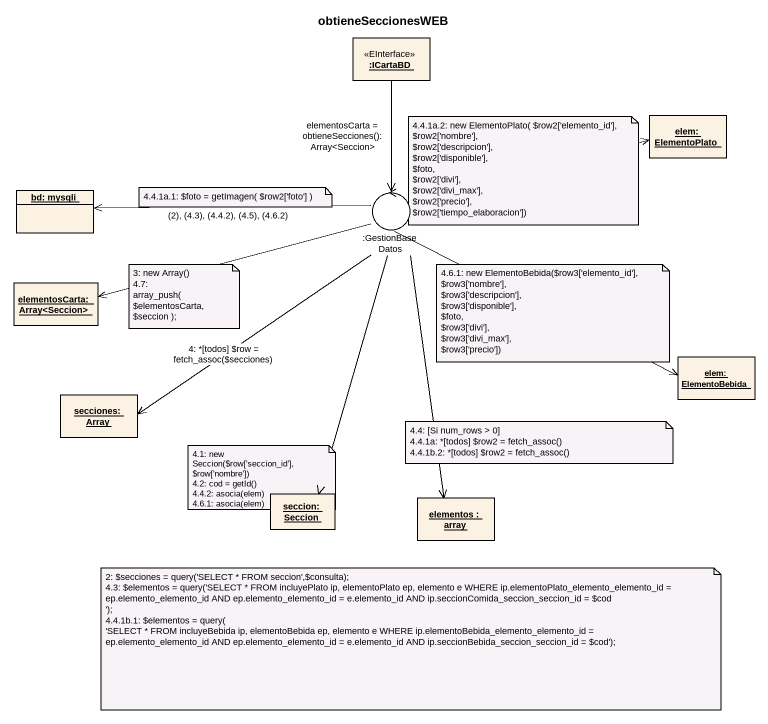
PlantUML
@startuml
title obtieneSeccionesWEB
allowmixing
hide circle
hide empty members
object ":ICartaBD" as ICartaBD <<EInterface>>
object "elem: ElementoPlato" as elem_ElementoPlato
object "bd: mysqli" as bd_mysqli
control ":GestionBaseDatos" as GestionBaseDatos
object "elementosCarta: Array<Seccion>" as elementosCarta_Array_Seccion
object "elem: ElementoBebida" as elem_ElementoBebida
object "secciones: Array" as secciones_Array
object "seccion: Seccion" as seccion_Seccion
object "elementos : array" as elementos_array
ICartaBD --> GestionBaseDatos : elementosCarta = obtieneSecciones(): Array<Seccion>
GestionBaseDatos -right-> elem_ElementoPlato
GestionBaseDatos -left-> bd_mysqli : (2), (4.3), (4.4.2), (4.5), (4.6.2)
GestionBaseDatos -left-> elementosCarta_Array_Seccion
GestionBaseDatos -right-> elem_ElementoBebida
GestionBaseDatos --> secciones_Array : 4: *[todos] ~$row = fetch_assoc(~$secciones)
GestionBaseDatos --> seccion_Seccion
GestionBaseDatos --> elementos_array
note as N1
  4.4.1a.2: new ElementoPlato( ~$row2['elemento_id'],
  ~$row2['nombre'],
  ~$row2['descripcion'],
  ~$row2['disponible'],
  ~$foto,
  ~$row2['divi'],
  ~$row2['divi_max'],
  ~$row2['precio'],
  ~$row2['tiempo_elaboracion'])
end note
note as N2
  4.4.1a.1: ~$foto = getImagen( ~$row2['foto'] )
end note
note as N3
  3: new Array()
  4.7: array_push(~$elementosCarta, ~$seccion );
end note
note as N4
  4.6.1: new ElementoBebida(~$row3['elemento_id'],
  ~$row3['nombre'],
  ~$row3['descripcion'],
  ~$row3['disponible'],
  ~$foto,
  ~$row3['divi'],
  ~$row3['divi_max'],
  ~$row3['precio'])
end note
note as N5
  4.4: [Si num_rows > 0]
  4.4.1a: *[todos] ~$row2 = fetch_assoc()
  4.4.1b.2: *[todos] ~$row2 = fetch_assoc()
end note
note as N6
  4.1: new Seccion(~$row['seccion_id'], ~$row['nombre'])
  4.2: cod = getId()
  4.4.2: asocia(elem)
  4.6.1: asocia(elem)
end note
note as N7
  2: ~$secciones = query('SELECT * FROM seccion',~$consulta);
  4.3: ~$elementos = query('SELECT * FROM incluyePlato ip, elementoPlato ep, elemento e WHERE ip.elementoPlato_elemento_elemento_id = ep.elemento_elemento_id AND ep.elemento_elemento_id = e.elemento_id AND ip.seccionComida_seccion_seccion_id = ~$cod
  ~');
  4.4.1b.1: ~$elementos = query(
  ~'SELECT * FROM incluyeBebida ip, elementoBebida ep, elemento e WHERE ip.elementoBebida_elemento_elemento_id = ep.elemento_elemento_id AND ep.elemento_elemento_id = e.elemento_id AND ip.seccionBebida_seccion_seccion_id = ~$cod');
end note
@enduml
